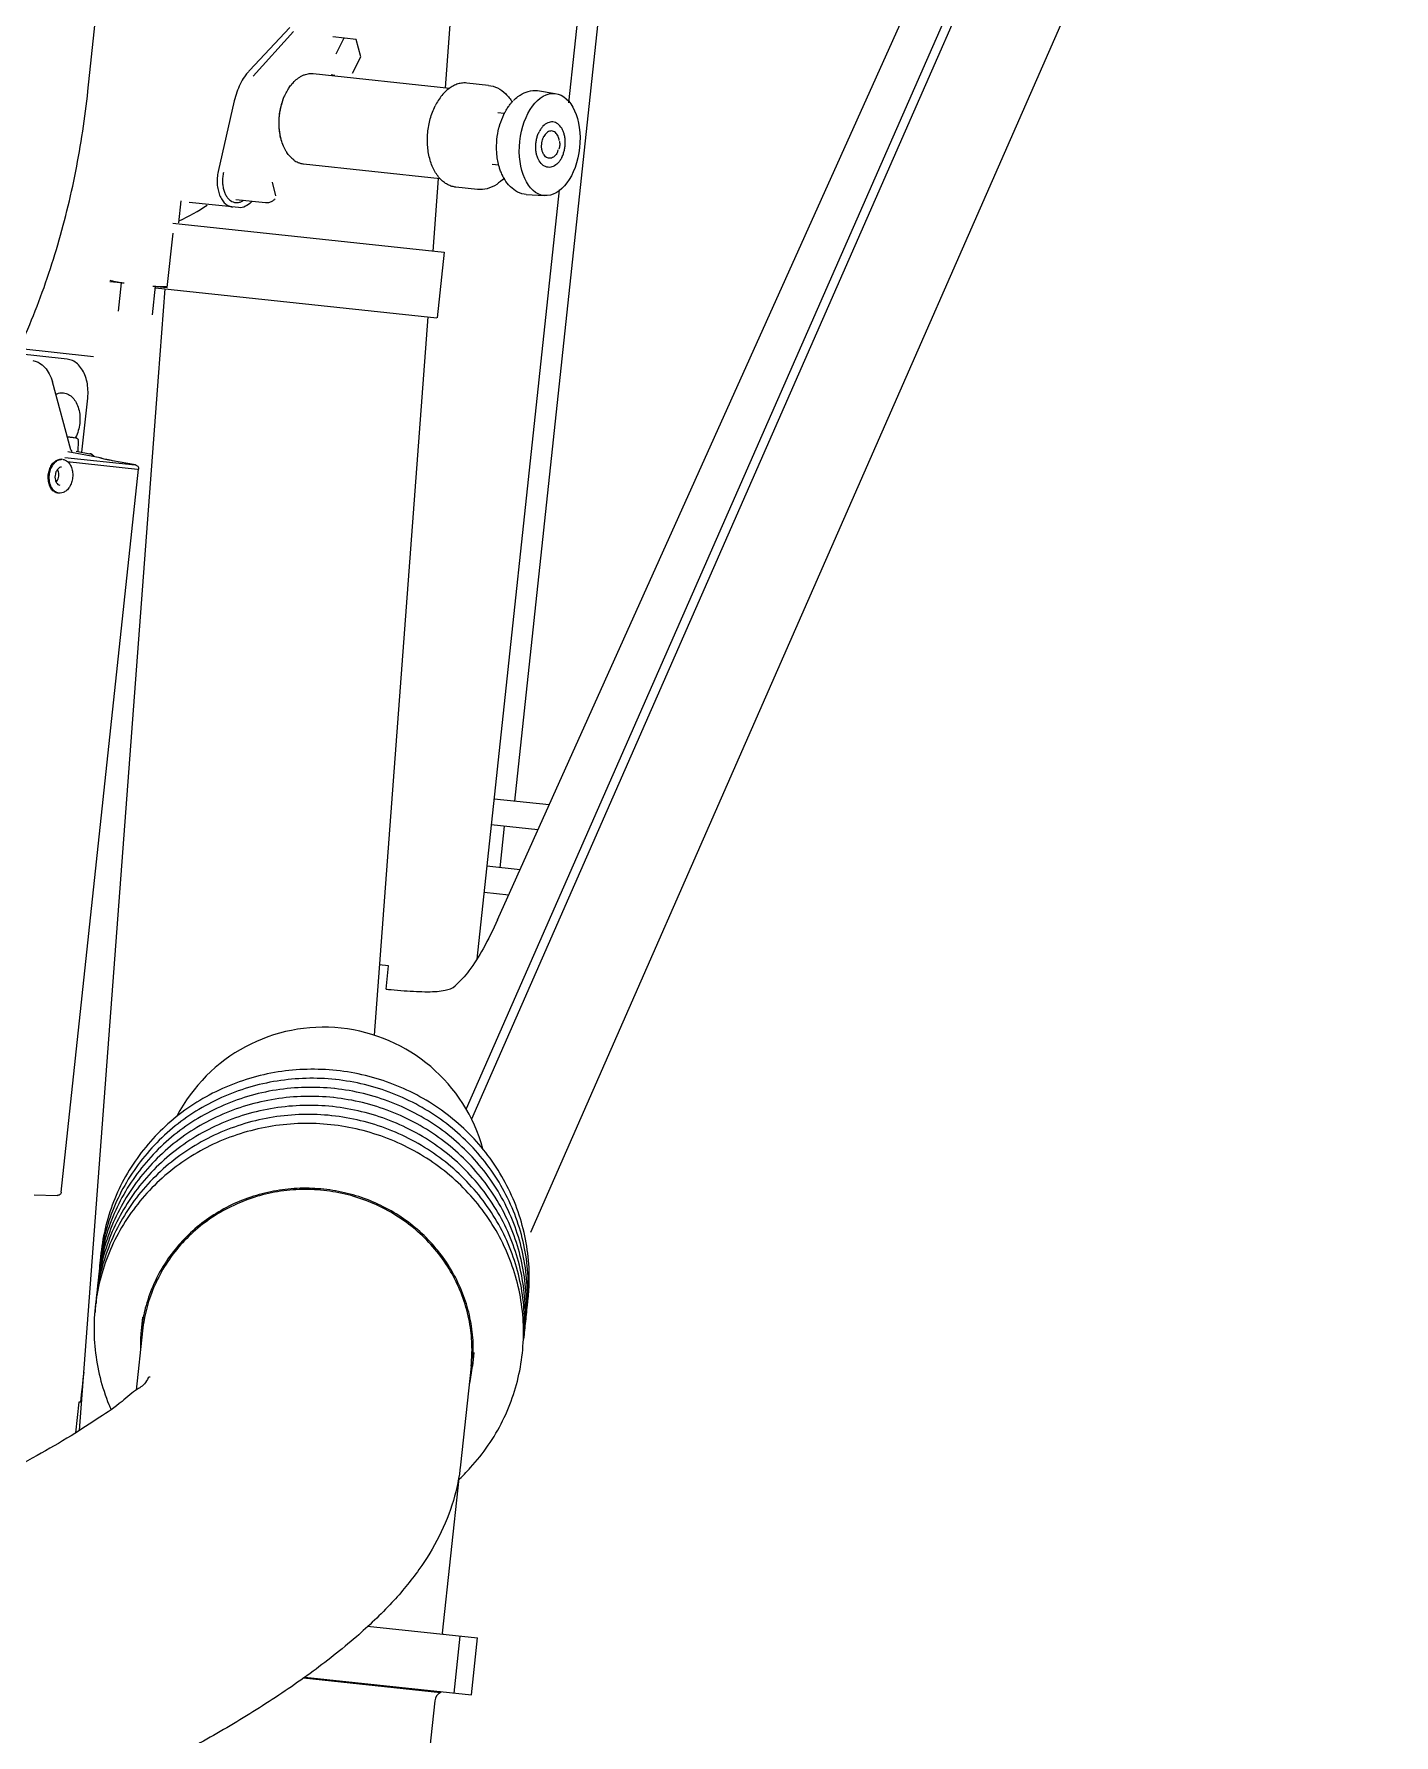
# Model space of a CAD drawing. Header units: millimetres. Extents: x 8265 to 78888, y 1905 to 34251.
# Drawn here: x 38913.2 to 38965.4, y 24291.5 to 24356.9 of the extents above; entities that cross this region are included whole.
import ezdxf

# ---------------------------------------------------------------- set-up
doc = ezdxf.new("R2010")
doc.units = ezdxf.units.MM
doc.layers.add('495_IMPIANTI_001-AM_0', color=6, linetype='Continuous', lineweight=0)

# ---------------------------------------------------------------- blocks, each defined once
blk = doc.blocks.new('gruppo elettrogeno')
at = {"layer": '495_IMPIANTI_001-AM_0'}
for p, q in [((43.887, -299.614), (43.887, -295.702)), ((48.952, -299.991), (42.51, -299.991)), ((42.51, -299.991), (42.51, -302.191)), ((43.18, -299.991), (43.18, -302.191)), ((48.995, -299.955), (43.696, -299.955)), ((43.696, -299.991), (43.696, -299.955)), ((46.766, -302.191), (42.51, -302.191)), ((43.866, -302.232), (43.866, -308.202)), ((59.866, -349.075), (58.574, -308.492)), ((58.71, -309.575), (58.71, -308.382)), ((43.866, -312.555), (43.866, -308.735)), ((58.608, -309.575), (58.71, -309.575)), ((56.566, -312.555), (56.566, -310.263)), ((43.815, -313.078), (43.815, -312.555)), ((56.617, -313.078), (56.617, -312.555)), ((60.241, -317.528), (60.241, -345.466)), ((61.268, -317.312), (60.38, -317.378)), ((42.134, -317.909), (17.193, -396.591)), ((21.752, -394.89), (44.859, -321.994)), ((21.842, -395.759), (45.108, -322.358)), ((49.809, -352.465), (48.928, -324.803)), ((48.66, -326.609), (48.66, -327.515)), ((45.31, -357.86), (45.31, -328.123)), ((48.66, -327.515), (49.015, -327.515)), ((44.682, -329.713), (21.924, -399.37)), ((45.31, -330.715), (44.355, -330.715)), ((44.028, -331.715), (45.31, -331.715)), ((44.81, -333.315), (44.81, -331.715)), ((43.505, -333.315), (45.31, -333.315)), ((43.178, -334.315), (45.31, -334.315)), ((44.51, -334.315), (44.51, -392.747)), ((63.162, -344.224), (63.182, -344.223)), ((63.182, -344.223), (63.223, -344.223)), ((62.997, -345.466), (60.28, -345.466)), ((60.38, -345.615), (61.268, -345.682)), ((63.101, -345.616), (60.385, -345.616)), ((61.708, -345.728), (61.706, -345.727)), ((61.708, -345.728), (61.729, -345.734)), ((61.73, -345.734), (61.765, -345.74)), ((61.76, -345.74), (63.011, -345.833)), ((63.182, -345.53), (63.223, -345.53)), ((62.093, -345.84), (62.131, -345.851)), ((62.094, -345.84), (62.093, -345.84)), ((62.129, -345.846), (62.094, -345.84)), ((62.131, -345.851), (62.143, -345.854)), ((62.161, -345.856), (62.161, -345.856)), ((62.697, -345.896), (62.161, -345.856)), ((62.473, -345.88), (62.473, -347.977)), ((62.659, -346.305), (62.634, -345.892)), ((62.896, -346.417), (62.755, -346.406)), ((62.76, -346.406), (62.755, -346.406)), ((63.092, -346.406), (62.76, -346.406)), ((62.896, -346.417), (62.901, -346.417)), ((63.096, -346.417), (62.901, -346.417)), ((62.907, -345.93), (63.888, -348.446)), ((59.974, -352.465), (59.866, -349.075)), ((62.422, -349.58), (65.342, -349.58)), ((63.419, -349.377), (65.416, -349.377)), ((60.336, -351.423), (60.336, -352.522)), ((61.657, -351.423), (61.657, -352.522)), ((49.456, -355.005), (49.456, -352.465)), ((60.336, -352.465), (49.457, -352.465)), ((60.441, -352.522), (59.885, -352.522)), ((59.885, -352.522), (59.885, -354.62)), ((62.108, -352.522), (61.552, -352.522)), ((59.939, -355.005), (49.457, -355.005)), ((49.979, -357.796), (49.89, -355.005)), ((59.714, -355.043), (59.714, -355.897)), ((57.624, -356.173), (56.475, -356.173)), ((57.03, -356.13), (56.998, -356.173)), ((57.489, -355.867), (59.395, -355.867)), ((56.314, -356.973), (56.129, -356.473)), ((46.549, -357.541), (45.86, -357.578)), ((48.433, -357.541), (49.275, -357.541)), ((58.088, -359.927), (58.414, -357.166)), ((55.182, -357.806), (49.911, -357.806)), ((47.717, -358.551), (47.973, -358.551)), ((46.113, -359.838), (46.122, -359.815)), ((63.72, -359.706), (63.72, -399.903)), ((47.725, -360.551), (47.973, -360.551)), ((45.31, -392.747), (45.31, -361.222)), ((55.182, -361.296), (49.914, -361.296)), ((50.325, -368.663), (50.09, -361.286)), ((53.68, -361.479), (53.439, -362.129)), ((54.501, -361.329), (54.347, -361.329)), ((56.104, -362.823), (57.465, -360.958)), ((56.261, -362.967), (57.635, -361.148)), ((46.549, -361.561), (45.86, -361.523)), ((48.433, -361.561), (49.275, -361.561)), ((53.439, -362.129), (53.68, -362.779)), ((54.163, -362.779), (54.404, -362.129)), ((53.68, -362.779), (54.589, -362.779))]:
    blk.add_line(p, q, dxfattribs=at)
for points in [[(62.143, -345.854), (62.155, -345.856), (62.161, -345.856)], [(62.755, -346.406), (62.751, -346.406), (62.741, -346.404), (62.73, -346.401)]]:
    blk.add_lwpolyline(points, dxfattribs=at)
for centre, radius, start, end in [((43.487, -299.614), 0.4, 301.41549, 359.99935), ((43.603, -302.232), 0.263, 359.9994, 9.17579), ((50.216, -318.585), 6.35, 201.37401, 338.62295), ((63.494, -361.563), 7.47, 120.45885, 129.99176)]:
    blk.add_arc(centre, radius, start, end, dxfattribs=at)
blk.add_ellipse((45.86, -359.551), major_axis=(0, 1.973), ratio=0.584807, dxfattribs=at)
for points, start_tangent, end_tangent in [([(43.866, -308.72), (43.994, -307.348), (44.393, -305.92), (45.027, -304.564), (45.928, -303.19), (47.145, -301.74), (48.764, -300.15), (50.558, -298.632), (52.435, -297.217), (54.397, -295.875), (56.43, -294.606)], (0.002048, 0.999998), (0.858851, 0.512226)), ([(56.084, -310.812), (56.208, -310.658), (56.521, -310.308), (57.061, -309.774), (57.846, -309.077), (58.866, -308.257), (60.088, -307.358), (61.464, -306.429), (62.935, -305.514)], (0.853155, -0.521657), (0.858851, 0.512226)), ([(43.908, -308.125), (43.471, -308.67), (42.886, -309.596), (42.438, -310.591), (42.134, -311.635), (41.981, -312.709), (41.98, -313.793), (42.133, -314.867), (42.437, -315.911), (42.885, -316.906), (43.47, -317.833), (44.18, -318.675), (45.004, -319.417), (45.924, -320.043), (46.925, -320.543), (47.987, -320.907), (49.091, -321.128), (50.213, -321.202)], (-0.659182, -0.751983), (1, -0.000429)), ([(43.866, -308.735), (43.866, -308.72)], (0.00001, 1), (0.002048, 0.999998)), ([(50.22, -321.202), (51.341, -321.128), (52.445, -320.907), (53.507, -320.543), (54.507, -320.044), (55.428, -319.418), (56.251, -318.677), (56.961, -317.836), (57.546, -316.909), (57.995, -315.915), (58.298, -314.871), (58.452, -313.797), (58.452, -312.713), (58.299, -311.639), (57.996, -310.594), (57.548, -309.599), (57.453, -309.429)], (1, 0.000426), (-0.495085, 0.868845)), ([(58.643, -310.668), (58.643, -309.575)], (-0.000063, 1), (-0.00004, 1)), ([(58.645, -310.736), (58.645, -310.367), (58.645, -309.575)], (0, 1), (0, 1)), ([(58.645, -310.736), (58.645, -309.575)], (-0.000002, 1), (-0.000001, 1)), ([(43.855, -311.87), (43.815, -312.555)], (-0.115558, -0.993301), (-0.00001, -1)), ([(56.617, -312.555), (56.577, -311.871)], (0.00001, 1), (-0.115521, 0.993305)), ([(43.815, -312.555), (43.839, -313.08)], (-0.00001, -1), (0.088813, -0.996048)), ([(43.839, -313.08), (43.881, -313.43), (44.075, -314.289), (44.394, -315.111), (44.832, -315.882), (45.379, -316.585), (46.025, -317.206), (46.756, -317.732), (47.557, -318.153), (48.413, -318.46), (49.305, -318.646), (50.216, -318.709)], (0.088813, -0.996048), (1, -0.000001)), ([(43.866, -312.555), (43.884, -313.011)], (-0.00001, -1), (0.077705, -0.996976)), ([(43.884, -313.011), (43.889, -313.074)], (0.077705, -0.996976), (0.088506, -0.996076)), ([(43.889, -313.074), (44.025, -313.913), (44.305, -314.785), (44.717, -315.607), (45.252, -316.361), (45.897, -317.03), (46.639, -317.599), (47.461, -318.055), (48.345, -318.389), (49.27, -318.592), (50.216, -318.66)], (0.088506, -0.996076), (1, -0.000001)), ([(50.216, -318.66), (51.163, -318.592), (52.088, -318.389), (52.971, -318.055), (53.793, -317.599), (54.535, -317.03), (55.181, -316.361), (55.716, -315.607), (56.127, -314.785), (56.407, -313.913), (56.543, -313.074)], (1, -0.000001), (0.088527, 0.996074)), ([(50.216, -318.709), (51.127, -318.646), (52.02, -318.46), (52.875, -318.153), (53.677, -317.732), (54.408, -317.206), (55.054, -316.585), (55.601, -315.882), (56.039, -315.111), (56.358, -314.289), (56.552, -313.43), (56.594, -313.081)], (1, -0.000001), (0.088834, 0.996046)), ([(50.22, -321.551), (51.341, -321.477), (52.445, -321.256), (53.507, -320.892), (54.507, -320.393), (55.428, -319.767), (56.251, -319.026), (56.961, -318.185), (57.546, -317.258), (57.995, -316.264), (58.298, -315.22), (58.452, -314.146), (58.452, -313.061)], (1, 0.000426), (-0.07061, 0.997504)), ([(56.543, -313.074), (56.549, -313.011)], (0.088527, 0.996074), (0.077705, 0.996976)), ([(56.549, -313.011), (56.566, -312.555)], (0.077705, 0.996976), (0.00001, 1)), ([(56.594, -313.081), (56.617, -312.555)], (0.088834, 0.996046), (0.00001, 1)), ([(50.22, -321.9), (51.341, -321.826), (52.445, -321.605), (53.507, -321.241), (54.507, -320.742), (55.428, -320.116), (56.251, -319.375), (56.961, -318.534), (57.546, -317.607), (57.995, -316.613), (58.298, -315.569), (58.452, -314.495), (58.452, -313.41)], (1, 0.000426), (-0.070693, 0.997498)), ([(50.22, -322.249), (51.341, -322.175), (52.445, -321.954), (53.507, -321.59), (54.507, -321.091), (55.428, -320.465), (56.251, -319.724), (56.961, -318.883), (57.546, -317.956), (57.995, -316.962), (58.298, -315.918), (58.452, -314.844), (58.452, -313.758)], (1, 0.000426), (-0.070776, 0.997492)), ([(41.963, -314.143), (41.964, -314.492)], (-0.020514, -0.99979), (0.025059, -0.999686)), ([(41.963, -313.794), (41.964, -314.143)], (-0.020514, -0.99979), (0.025059, -0.999686)), ([(41.964, -313.794), (41.98, -314.142), (42.133, -315.216), (42.437, -316.26), (42.885, -317.255), (43.47, -318.183), (44.18, -319.025), (45.004, -319.766), (45.924, -320.392), (46.925, -320.892), (47.987, -321.256), (49.091, -321.477), (50.213, -321.551)], (0.025059, -0.999686), (1, -0.000429)), ([(41.964, -314.143), (41.98, -314.491), (42.133, -315.565), (42.437, -316.609), (42.885, -317.604), (43.47, -318.532), (44.18, -319.374), (45.004, -320.115), (45.924, -320.741), (46.925, -321.241), (47.987, -321.605), (49.091, -321.826), (50.213, -321.9)], (0.025059, -0.999686), (1, -0.000429)), ([(50.22, -322.598), (51.341, -322.524), (52.445, -322.303), (53.507, -321.939), (54.507, -321.44), (55.428, -320.814), (56.251, -320.073), (56.961, -319.232), (57.546, -318.305), (57.995, -317.311), (58.298, -316.267), (58.452, -315.193), (58.452, -314.107)], (1, 0.000426), (-0.070776, 0.997492)), ([(41.963, -314.492), (41.964, -314.841)], (-0.020514, -0.99979), (0.025059, -0.999686)), ([(41.963, -314.841), (41.964, -315.19)], (-0.020514, -0.99979), (0.025059, -0.999686)), ([(41.964, -314.492), (41.98, -314.84), (42.133, -315.914), (42.437, -316.958), (42.885, -317.953), (43.47, -318.881), (44.18, -319.723), (45.004, -320.464), (45.924, -321.09), (46.925, -321.59), (47.987, -321.954), (49.091, -322.175), (50.213, -322.249)], (0.025059, -0.999686), (1, -0.000429)), ([(41.964, -314.841), (41.98, -315.189), (42.133, -316.263), (42.437, -317.307), (42.885, -318.302), (43.47, -319.23), (44.18, -320.072), (45.004, -320.813), (45.924, -321.439), (46.925, -321.939), (47.987, -322.303), (49.091, -322.524), (50.213, -322.598)], (0.025059, -0.999686), (1, -0.000429)), ([(50.216, -323.296), (51.341, -323.222), (52.445, -323.001), (53.507, -322.637), (54.507, -322.138), (55.428, -321.512), (56.251, -320.771), (56.961, -319.93), (57.546, -319.003), (57.995, -318.009), (58.298, -316.965), (58.452, -315.891), (58.452, -314.805)], (1, -0.000001), (-0.070776, 0.997492)), ([(50.22, -322.947), (51.341, -322.873), (52.445, -322.652), (53.507, -322.288), (54.507, -321.789), (55.428, -321.163), (56.251, -320.422), (56.961, -319.581), (57.546, -318.654), (57.995, -317.66), (58.298, -316.616), (58.452, -315.542), (58.452, -314.456)], (1, 0.000426), (-0.070776, 0.997492)), ([(41.963, -315.19), (41.964, -315.539)], (-0.020514, -0.99979), (0.025059, -0.999686)), ([(41.964, -315.19), (41.98, -315.538), (42.133, -316.612), (42.437, -317.656), (42.885, -318.651), (43.47, -319.579), (44.18, -320.421), (45.004, -321.162), (45.924, -321.788), (46.925, -322.288), (47.987, -322.652), (49.091, -322.873), (50.213, -322.947)], (0.025059, -0.999686), (1, -0.000429)), ([(41.964, -315.539), (41.98, -315.887), (42.133, -316.961), (42.437, -318.005), (42.885, -319.001), (43.47, -319.928), (44.18, -320.77), (45.004, -321.511), (45.924, -322.137), (46.925, -322.637), (47.987, -323.001), (49.091, -323.222), (50.216, -323.296)], (0.025059, -0.999686), (1, -0.000001)), ([(60.241, -317.52), (60.252, -317.472), (60.283, -317.424)], (0.050327, 0.998733), (0.693546, 0.720413)), ([(60.241, -317.528), (60.241, -317.52)], (0, 1), (0.050327, 0.998733)), ([(60.283, -317.424), (60.33, -317.391), (60.38, -317.378)], (0.693546, 0.720413), (0.99735, 0.07276)), ([(50.213, -321.202), (50.216, -321.202)], (1, -0.000429), (1, -0.000001)), ([(50.213, -321.551), (50.216, -321.551)], (1, -0.000429), (1, -0.000001)), ([(50.216, -321.202), (50.22, -321.202)], (1, -0.000001), (1, 0.000426)), ([(50.216, -321.551), (50.22, -321.551)], (1, -0.000001), (1, 0.000426)), ([(50.213, -321.9), (50.216, -321.9)], (1, -0.000429), (1, -0.000001)), ([(50.213, -322.249), (50.216, -322.249)], (1, -0.000429), (1, -0.000001)), ([(50.216, -321.9), (50.22, -321.9)], (1, -0.000001), (1, 0.000426)), ([(50.216, -322.249), (50.22, -322.249)], (1, -0.000001), (1, 0.000426)), ([(50.213, -322.598), (50.216, -322.598)], (1, -0.000429), (1, -0.000001)), ([(50.216, -322.598), (50.22, -322.598)], (1, -0.000001), (1, 0.000426)), ([(50.213, -322.947), (50.216, -322.947)], (1, -0.000429), (1, -0.000001)), ([(50.216, -322.947), (50.22, -322.947)], (1, -0.000001), (1, 0.000426)), ([(44.682, -329.713), (45.115, -328.549), (45.568, -327.65), (46.035, -327.022)], (0.310553, 0.950556), (0.694895, 0.719111)), ([(76.509, -339.381), (74.602, -339.588), (72.684, -340.228), (70.795, -341.345), (68.988, -342.991), (67.361, -345.157), (66.014, -347.728), (64.992, -350.547), (64.279, -353.52), (63.859, -356.591), (63.72, -359.706)], (-0.999998, -0.001976), (0, -1)), ([(62.905, -345.393), (62.809, -345.249), (62.748, -345.07), (62.728, -344.874), (62.749, -344.678), (62.81, -344.501), (62.906, -344.358), (63.027, -344.264), (63.135, -344.229)], (-0.672404, 0.740184), (0.9881, 0.153814)), ([(63.135, -344.229), (63.162, -344.225)], (0.9881, 0.153814), (0.997535, 0.070167)), ([(63.182, -344.223), (63.197, -344.224)], (1, 0), (0.998858, -0.04777)), ([(63.183, -344.226), (63.203, -344.224)], (0.990935, 0.134345), (0.99764, 0.068662)), ([(63.197, -344.224), (63.252, -344.231)], (0.998858, -0.04777), (0.973665, -0.227982)), ([(63.223, -344.223), (63.292, -344.231)], (1, 0), (0.973708, -0.227802)), ([(63.252, -344.231), (63.319, -344.255), (63.383, -344.294), (63.442, -344.348), (63.495, -344.415), (63.54, -344.493), (63.576, -344.58), (63.602, -344.675), (63.619, -344.775), (63.624, -344.877), (63.618, -344.979), (63.602, -345.079), (63.576, -345.174), (63.539, -345.261), (63.494, -345.339), (63.442, -345.406), (63.383, -345.459), (63.319, -345.498), (63.251, -345.522)], (0.973665, -0.227982), (-0.973699, -0.22784)), ([(63.292, -344.231), (63.36, -344.255), (63.424, -344.294), (63.483, -344.348), (63.535, -344.415), (63.58, -344.493), (63.617, -344.58), (63.643, -344.675), (63.659, -344.775), (63.665, -344.877), (63.659, -344.979), (63.643, -345.079), (63.616, -345.174), (63.58, -345.261), (63.535, -345.339), (63.482, -345.406), (63.423, -345.459), (63.359, -345.498), (63.292, -345.522)], (0.973708, -0.227802), (-0.973813, -0.22735)), ([(63.347, -344.644), (63.326, -344.613), (63.262, -344.551), (63.188, -344.528)], (-0.495961, 0.868345), (-0.99972, 0.023671)), ([(63.188, -345.226), (63.262, -345.203), (63.326, -345.142), (63.347, -345.109)], (0.99972, 0.023671), (0.495726, 0.868479)), ([(63.341, -344.642), (63.312, -344.677), (63.271, -344.768), (63.256, -344.876), (63.27, -344.983), (63.311, -345.075), (63.341, -345.111)], (-0.708279, -0.705933), (0.708259, -0.705953)), ([(63.373, -344.701), (63.347, -344.644)], (-0.35082, 0.936443), (-0.495961, 0.868345)), ([(63.347, -345.109), (63.373, -345.053)], (0.495726, 0.868479), (0.352413, 0.935844)), ([(63.373, -345.053), (63.374, -345.051), (63.4, -344.939), (63.401, -344.818), (63.375, -344.705), (63.373, -344.701)], (0.352413, 0.935844), (-0.35082, 0.936443)), ([(60.241, -345.474), (60.241, -345.468), (60.241, -345.466)], (-0.053312, 0.998578), (0.000637, 1)), ([(60.285, -345.571), (60.253, -345.525), (60.241, -345.474)], (-0.709535, 0.70467), (-0.053312, 0.998578)), ([(60.38, -345.615), (60.285, -345.571)], (-0.997224, 0.074461), (-0.709535, 0.70467)), ([(61.268, -345.682), (61.363, -345.689), (61.493, -345.7), (61.592, -345.711), (61.676, -345.726)], (0.997427, -0.071695), (0.984702, -0.174248)), ([(61.676, -345.726), (61.706, -345.728)], (0.984702, -0.174248), (-0.872196, 0.489157)), ([(61.712, -345.728), (61.73, -345.734)], (0.916451, -0.400148), (0.960713, -0.277544)), ([(62.005, -345.77), (61.999, -345.758)], (-0.487383, 0.873188), (-0.408918, 0.912571)), ([(62.004, -345.77), (61.999, -345.759)], (-0.496436, 0.868073), (-0.423503, 0.905895)), ([(62.018, -345.791), (62.004, -345.77)], (-0.631897, 0.775052), (-0.496436, 0.868073)), ([(62.024, -345.796), (62.005, -345.77)], (-0.665127, 0.74673), (-0.487383, 0.873188)), ([(62.024, -345.797), (62.018, -345.791)], (-0.672647, 0.739963), (-0.631897, 0.775052)), ([(63.027, -345.489), (62.905, -345.393)], (-0.888808, 0.458281), (-0.672404, 0.740184)), ([(63.135, -345.525), (63.027, -345.489)], (-0.988099, 0.153822), (-0.888808, 0.458281)), ([(63.162, -345.528), (63.135, -345.525)], (-0.997631, 0.068799), (-0.988099, 0.153822)), ([(63.197, -345.53), (63.182, -345.53)], (-0.998856, -0.047814), (-1, 0)), ([(63.223, -345.527), (63.197, -345.53)], (-0.990871, -0.134816), (-0.998856, -0.047814)), ([(63.251, -345.522), (63.223, -345.527)], (-0.973699, -0.22784), (-0.990871, -0.134816)), ([(63.292, -345.522), (63.223, -345.53)], (-0.973813, -0.22735), (-1, 0)), ([(62.028, -345.801), (62.024, -345.796)], (-0.693841, 0.720128), (-0.665127, 0.74673)), ([(62.048, -345.818), (62.024, -345.797)], (-0.814156, 0.580647), (-0.672647, 0.739963)), ([(62.048, -345.818), (62.028, -345.801)], (-0.810395, 0.585884), (-0.693841, 0.720128)), ([(62.074, -345.833), (62.048, -345.818)], (-0.914707, 0.404117), (-0.810395, 0.585884)), ([(62.066, -345.829), (62.048, -345.818)], (-0.890189, 0.455592), (-0.814156, 0.580647)), ([(62.072, -345.832), (62.066, -345.829)], (-0.909191, 0.41638), (-0.890189, 0.455592)), ([(62.094, -345.84), (62.072, -345.832)], (-0.96269, 0.270606), (-0.909191, 0.41638)), ([(62.093, -345.84), (62.074, -345.833)], (-0.960612, 0.277892), (-0.914707, 0.404117)), ([(62.73, -346.401), (62.667, -346.341), (62.676, -346.317)], (-0.95178, 0.306782), (0.575341, 0.817914)), ([(63.419, -348.076), (63.227, -348.038), (63.048, -347.928), (62.894, -347.754), (62.776, -347.526), (62.701, -347.26), (62.676, -346.976), (62.701, -346.691), (62.776, -346.426)], (-1, 0), (0.363335, 0.931658)), ([(62.776, -346.426), (62.779, -346.418)], (0.363335, 0.931658), (0.368957, 0.929446)), ([(62.779, -346.418), (62.783, -346.408)], (0.368957, 0.929446), (0.377245, 0.926114)), ([(62.846, -345.872), (62.847, -345.874)], (-0.226449, -0.974023), (0.60726, -0.794503)), ([(62.847, -345.874), (62.905, -345.926), (62.907, -345.929)], (0.60726, -0.794503), (0.508289, -0.861187)), ([(62.995, -345.831), (62.995, -345.83)], (0.159179, 0.98725), (0.11771, 0.993048)), ([(62.473, -347.977), (62.497, -348.288), (62.567, -348.585), (62.68, -348.849), (62.83, -349.072), (63.008, -349.238), (63.209, -349.342), (63.419, -349.377)], (0, -1), (1, 0)), ([(63.711, -347.988), (63.612, -348.038), (63.419, -348.076)], (-0.845292, -0.534305), (-1, 0)), ([(64.638, -349.172), (64.479, -349.122), (64.244, -348.972), (64.041, -348.741), (63.888, -348.446)], (-0.981024, 0.193885), (-0.363387, 0.931638)), ([(64.729, -349.184), (64.638, -349.172)], (-0.997477, 0.070985), (-0.981024, 0.193885)), ([(60.441, -352.522), (60.302, -352.525), (60.165, -352.534), (60.026, -352.548), (59.885, -352.568)], (-1, 0), (-0.988244, -0.152882)), ([(62.108, -352.568), (61.966, -352.548), (61.828, -352.534), (61.69, -352.525), (61.552, -352.522)], (-0.988244, 0.152882), (-1, 0)), ([(56.353, -356.194), (56.234, -356.255)], (-0.947299, -0.32035), (-0.814305, -0.580438)), ([(56.475, -356.173), (56.353, -356.194)], (-1, 0), (-0.947299, -0.32035)), ([(57.03, -356.13), (57.489, -355.867)], (0.605459, 0.795876), (1, 0)), ([(57.427, -356.1), (57.326, -356.172)], (-0.879368, -0.476143), (-0.74151, -0.670942)), ([(57.537, -356.058), (57.427, -356.1)], (-0.974144, -0.225929), (-0.879368, -0.476143)), ([(57.625, -356.048), (57.537, -356.058)], (-0.999982, -0.006076), (-0.974144, -0.225929)), ([(57.651, -356.049), (57.625, -356.048)], (-0.997778, 0.066633), (-0.999982, -0.006076)), ([(57.671, -356.051), (57.651, -356.049)], (-0.992485, 0.122369), (-0.997778, 0.066633)), ([(57.871, -356.131), (57.671, -356.051)], (-0.817781, 0.575529), (-0.992485, 0.122369)), ([(57.872, -355.894), (57.718, -355.867)], (-0.945294, 0.32622), (-1, 0)), ([(58.219, -356.979), (58.209, -356.803), (58.177, -356.633), (58.126, -356.475), (58.056, -356.336), (57.97, -356.22), (57.871, -356.131)], (0.00459, 0.999989), (-0.817781, 0.575529)), ([(58.425, -356.926), (58.402, -356.688), (58.347, -356.464), (58.262, -356.263), (58.15, -356.097), (58.018, -355.971), (57.872, -355.894)], (-0.024163, 0.999708), (-0.945294, 0.32622)), ([(56.146, -356.334), (56.127, -356.357)], (-0.665811, -0.74612), (-0.631227, -0.775598)), ([(56.186, -356.294), (56.146, -356.334)], (-0.735584, -0.677434), (-0.665811, -0.74612)), ([(56.234, -356.255), (56.186, -356.294)], (-0.814305, -0.580438), (-0.735584, -0.677434)), ([(46.549, -357.541), (46.892, -357.606)], (1, 0), (0.933088, -0.359649)), ([(47.467, -358.087), (47.722, -357.812), (48.069, -357.608), (48.433, -357.541)], (0.591545, 0.806272), (1, 0)), ([(49.275, -357.541), (49.334, -357.543), (49.509, -357.574), (49.68, -357.642), (49.843, -357.746), (49.97, -357.856)], (1, 0.000137), (0.709705, -0.704499)), ([(58.207, -357.155), (58.219, -356.979)], (0.128428, 0.991719), (0.00459, 0.999989)), ([(58.414, -357.166), (58.425, -356.926)], (0.117079, 0.993123), (-0.024163, 0.999708)), ([(46.892, -357.606), (47.188, -357.778)], (0.933088, -0.359649), (0.782066, -0.623196)), ([(47.188, -357.778), (47.217, -357.802)], (0.782066, -0.623196), (0.764034, -0.645176)), ([(47.217, -357.802), (47.269, -357.848)], (0.764034, -0.645176), (0.729931, -0.683521)), ([(47.269, -357.848), (47.48, -358.093)], (0.729931, -0.683521), (0.57445, -0.81854)), ([(47.48, -358.093), (47.498, -358.12)], (0.57445, -0.81854), (0.559689, -0.828703)), ([(47.498, -358.12), (47.543, -358.19)], (0.559689, -0.828703), (0.522384, -0.85271)), ([(47.543, -358.19), (47.588, -358.267)], (0.522384, -0.85271), (0.483389, -0.875406)), ([(49.97, -357.856), (49.996, -357.883)], (0.709705, -0.704499), (0.691078, -0.72278)), ([(49.996, -357.883), (50.135, -358.051), (50.259, -358.247), (50.364, -358.468), (50.448, -358.708), (50.511, -358.965), (50.551, -359.232), (50.567, -359.505), (50.559, -359.779), (50.527, -360.049), (50.472, -360.309), (50.394, -360.556)], (0.691078, -0.72278), (-0.347927, -0.937522)), ([(55.212, -357.807), (55.182, -357.806)], (-0.999083, 0.042822), (-1, -0.000417)), ([(55.285, -357.813), (55.212, -357.807)], (-0.989645, 0.143535), (-0.999083, 0.042822)), ([(55.571, -357.914), (55.397, -357.838), (55.285, -357.813)], (-0.866555, 0.499081), (-0.989645, 0.143535)), ([(55.742, -358.04), (55.575, -357.917), (55.571, -357.914)], (-0.743961, 0.668224), (-0.866555, 0.499081)), ([(55.742, -358.04), (55.869, -358.172)], (0.743961, -0.668224), (0.638382, -0.76972)), ([(55.869, -358.172), (55.876, -358.18)], (0.638382, -0.76972), (0.632019, -0.774953)), ([(55.876, -358.18), (55.895, -358.204)], (0.632019, -0.774953), (0.615363, -0.788244)), ([(55.895, -358.204), (56.027, -358.405), (56.137, -358.637), (56.146, -358.66)], (0.615363, -0.788244), (0.356754, -0.934198)), ([(45.341, -359.113), (45.397, -358.988), (45.466, -358.88), (45.636, -358.728), (45.828, -358.675), (46.021, -358.728), (46.19, -358.88), (46.259, -358.988), (46.316, -359.113)], (0.347927, 0.937522), (0.347933, -0.93752)), ([(47.588, -358.267), (47.66, -358.41)], (0.483389, -0.875406), (0.415733, -0.909487)), ([(47.66, -358.41), (47.713, -358.535), (47.847, -359.013)], (0.415733, -0.909487), (0.1804, -0.983593)), ([(56.145, -358.66), (56.247, -359.008)], (0.360788, -0.932648), (0.20699, -0.978343)), ([(56.146, -358.66), (56.221, -358.894), (56.248, -359.008)], (0.356754, -0.934198), (0.205981, -0.978556)), ([(45.341, -359.113), (45.299, -359.251), (45.274, -359.399), (45.265, -359.551), (45.274, -359.703), (45.299, -359.85), (45.341, -359.989), (45.397, -360.114), (45.466, -360.222), (45.636, -360.374), (45.828, -360.427), (46.021, -360.374), (46.19, -360.222), (46.259, -360.114), (46.316, -359.989)], (-0.347927, -0.937522), (0.347927, 0.937522)), ([(45.482, -359.638), (45.477, -359.488)], (-0.191593, 0.981474), (0.148348, 0.988935)), ([(45.477, -359.488), (45.495, -359.417)], (0.148348, 0.988935), (0.347927, 0.937522)), ([(45.535, -359.287), (45.503, -359.401)], (-0.347927, -0.937522), (-0.186796, -0.982399)), ([(45.535, -359.287), (45.637, -359.115), (45.778, -359.029), (45.928, -359.047), (46.059, -359.164)], (0.347927, 0.937522), (0.567945, -0.823067)), ([(46.059, -359.164), (46.113, -359.264)], (0.567945, -0.823067), (0.384816, -0.922993)), ([(46.113, -359.264), (46.135, -359.327)], (0.384816, -0.922993), (0.286783, -0.957996)), ([(46.135, -359.327), (46.144, -359.358), (46.163, -359.472)], (0.286783, -0.957996), (0.096538, -0.995329)), ([(46.163, -359.472), (46.166, -359.59)], (0.096538, -0.995329), (-0.048211, -0.998837)), ([(46.316, -359.113), (46.357, -359.251), (46.383, -359.399), (46.391, -359.551), (46.383, -359.703), (46.357, -359.85), (46.316, -359.989)], (0.347933, -0.93752), (-0.347927, -0.937522)), ([(47.847, -359.013), (47.849, -359.028)], (0.1804, -0.983593), (0.175326, -0.98451)), ([(47.849, -359.028), (47.864, -359.121)], (0.175326, -0.98451), (0.143274, -0.989683)), ([(47.864, -359.121), (47.89, -359.382)], (0.143274, -0.989683), (0.055645, -0.998451)), ([(47.893, -359.454), (47.895, -359.533), (47.865, -359.979)], (0.031873, -0.999492), (-0.142759, -0.989758)), ([(47.89, -359.382), (47.893, -359.454)], (0.055645, -0.998451), (0.031873, -0.999492)), ([(56.247, -359.008), (56.256, -359.053), (56.263, -359.091)], (0.20699, -0.978343), (0.173698, -0.984799)), ([(56.248, -359.008), (56.264, -359.091)], (0.205981, -0.978556), (0.172763, -0.984963)), ([(56.263, -359.091), (56.302, -359.473)], (0.173698, -0.984799), (0.028837, -0.999584)), ([(56.264, -359.091), (56.276, -359.169), (56.302, -359.455), (56.302, -359.473)], (0.172763, -0.984963), (0.028835, -0.999584)), ([(56.303, -359.517), (56.284, -359.868)], (0.012604, -0.999921), (-0.11852, -0.992952)), ([(56.303, -359.517), (56.296, -359.743), (56.285, -359.868)], (0.012544, -0.999921), (-0.118021, -0.993011)), ([(56.302, -359.473), (56.303, -359.517)], (0.028835, -0.999584), (0.012544, -0.999921)), ([(56.302, -359.473), (56.302, -359.483), (56.303, -359.517)], (0.028837, -0.999584), (0.012604, -0.999921)), ([(45.498, -359.697), (45.482, -359.638)], (-0.365621, 0.930764), (-0.191593, 0.981474)), ([(45.505, -359.713), (45.498, -359.697)], (-0.431716, 0.90201), (-0.365621, 0.930764)), ([(45.513, -359.744), (45.522, -359.777)], (0.244212, -0.969722), (0.290214, -0.956962)), ([(45.522, -359.777), (45.598, -359.938)], (0.290214, -0.956962), (0.568065, -0.822984)), ([(45.598, -359.938), (45.728, -360.055), (45.879, -360.072), (46.019, -359.987), (46.077, -359.91)], (0.568065, -0.822984), (0.511495, 0.859286)), ([(46.077, -359.91), (46.113, -359.838)], (0.511495, 0.859286), (0.383122, 0.923698)), ([(46.133, -359.78), (46.122, -359.815)], (-0.297258, -0.954797), (-0.347927, -0.937522)), ([(46.148, -359.726), (46.133, -359.78)], (-0.221063, -0.97526), (-0.297258, -0.954797)), ([(46.152, -359.706), (46.148, -359.726)], (-0.194418, -0.980919), (-0.221063, -0.97526)), ([(46.166, -359.59), (46.152, -359.706)], (-0.048211, -0.998837), (-0.194418, -0.980919)), ([(47.842, -360.112), (47.734, -360.508)], (-0.188608, -0.982052), (-0.337888, -0.941186)), ([(47.847, -360.087), (47.842, -360.112)], (-0.17995, -0.983676), (-0.188608, -0.982052)), ([(47.854, -360.049), (47.847, -360.087)], (-0.166757, -0.985998), (-0.17995, -0.983676)), ([(47.865, -359.979), (47.854, -360.049)], (-0.142759, -0.989758), (-0.166757, -0.985998)), ([(56.273, -359.954), (56.261, -360.026), (56.196, -360.296), (56.188, -360.32)], (-0.151023, -0.98853), (-0.301052, -0.953608)), ([(56.273, -359.954), (56.188, -360.32)], (-0.151473, -0.988461), (-0.303791, -0.952739)), ([(56.285, -359.868), (56.273, -359.954)], (-0.118021, -0.993011), (-0.151023, -0.98853)), ([(56.284, -359.868), (56.278, -359.919), (56.273, -359.954)], (-0.11852, -0.992952), (-0.151473, -0.988461)), ([(57.703, -361.051), (57.798, -360.893), (57.93, -360.598), (58.027, -360.273), (58.088, -359.927)], (0.550026, 0.835148), (0.117079, 0.993123)), ([(47.661, -360.69), (47.589, -360.833)], (-0.414843, -0.909893), (-0.482379, -0.875963)), ([(47.709, -360.576), (47.661, -360.69)], (-0.365564, -0.930786), (-0.414843, -0.909893)), ([(47.725, -360.533), (47.709, -360.576)], (-0.347927, -0.937522), (-0.365564, -0.930786)), ([(47.734, -360.508), (47.725, -360.533)], (-0.337888, -0.941186), (-0.347927, -0.937522)), ([(49.275, -361.561), (49.393, -361.553), (49.567, -361.509), (49.736, -361.429), (49.896, -361.314), (50.044, -361.166), (50.178, -360.988), (50.296, -360.784), (50.394, -360.556)], (1, 0.000137), (0.347927, 0.937522)), ([(55.986, -360.768), (55.846, -360.957)], (-0.530192, -0.847878), (-0.658334, -0.752726)), ([(56.033, -360.687), (55.986, -360.768)], (-0.483167, -0.875528), (-0.530192, -0.847878)), ([(56.04, -360.673), (56.033, -360.687)], (-0.475083, -0.879941), (-0.483167, -0.875528)), ([(56.103, -360.545), (56.04, -360.673)], (-0.407089, -0.913388), (-0.475083, -0.879941)), ([(56.18, -360.347), (56.103, -360.545)], (-0.313007, -0.949751), (-0.407089, -0.913388)), ([(56.188, -360.32), (56.185, -360.328), (56.179, -360.347)], (-0.303791, -0.952739), (-0.315905, -0.948791)), ([(56.188, -360.32), (56.18, -360.347)], (-0.301052, -0.953608), (-0.313007, -0.949751)), ([(47.189, -361.323), (46.898, -361.493)], (-0.781777, -0.623558), (-0.930774, -0.365594)), ([(47.228, -361.29), (47.189, -361.323)], (-0.756933, -0.653492), (-0.781777, -0.623558)), ([(47.27, -361.253), (47.228, -361.29)], (-0.729314, -0.684179), (-0.756933, -0.653492)), ([(47.424, -361.084), (47.27, -361.253)], (-0.617888, -0.786266), (-0.729314, -0.684179)), ([(47.589, -360.833), (47.512, -360.962), (47.448, -361.053)], (-0.482379, -0.875963), (-0.599627, -0.80028)), ([(48.433, -361.561), (48.082, -361.499), (47.747, -361.309), (47.466, -361.014)], (-1, 0), (-0.591167, 0.806549)), ([(55.336, -361.279), (55.182, -361.296)], (-0.977546, -0.210723), (-1, -0.000417)), ([(55.56, -361.194), (55.516, -361.216), (55.336, -361.279)], (-0.873642, -0.48657), (-0.977546, -0.210723)), ([(55.664, -361.126), (55.56, -361.194)], (-0.803237, -0.59566), (-0.873642, -0.48657)), ([(55.846, -360.957), (55.688, -361.108), (55.664, -361.126)], (-0.658334, -0.752726), (-0.803237, -0.59566)), ([(57.635, -361.148), (57.703, -361.051)], (0.602788, 0.797902), (0.550026, 0.835148)), ([(46.898, -361.493), (46.549, -361.561)], (-0.930774, -0.365594), (-1, 0))]:
    blk.add_spline(points, degree=3, dxfattribs=dict(at, start_tangent=start_tangent, end_tangent=end_tangent))
blk.add_open_spline([(48.66, -326.609), (48.595, -326.609), (48.362, -326.613), (47.972, -326.621), (47.503, -326.641), (47.08, -326.674), (46.711, -326.724), (46.36, -326.807), (46.116, -326.909), (46.035, -327.022)], degree=3, knots=[0.503831, 0.503831, 0.503831, 0.503831, 2.453444, 7.496368, 12.231971, 16.52033, 20.247139, 23.33031, 27.505522, 27.505522, 27.505522, 27.505522], dxfattribs=at)

msp = doc.modelspace()

# ---------------------------------------------------------------- block references
at = {"layer": '495_IMPIANTI_001-AM_0', "linetype": 'Continuous', "rotation": 173.8923967405046}
msp.add_blockref('gruppo elettrogeno', (38940.311, 23990.259), dxfattribs=at)

doc.saveas('drawing.dxf')
